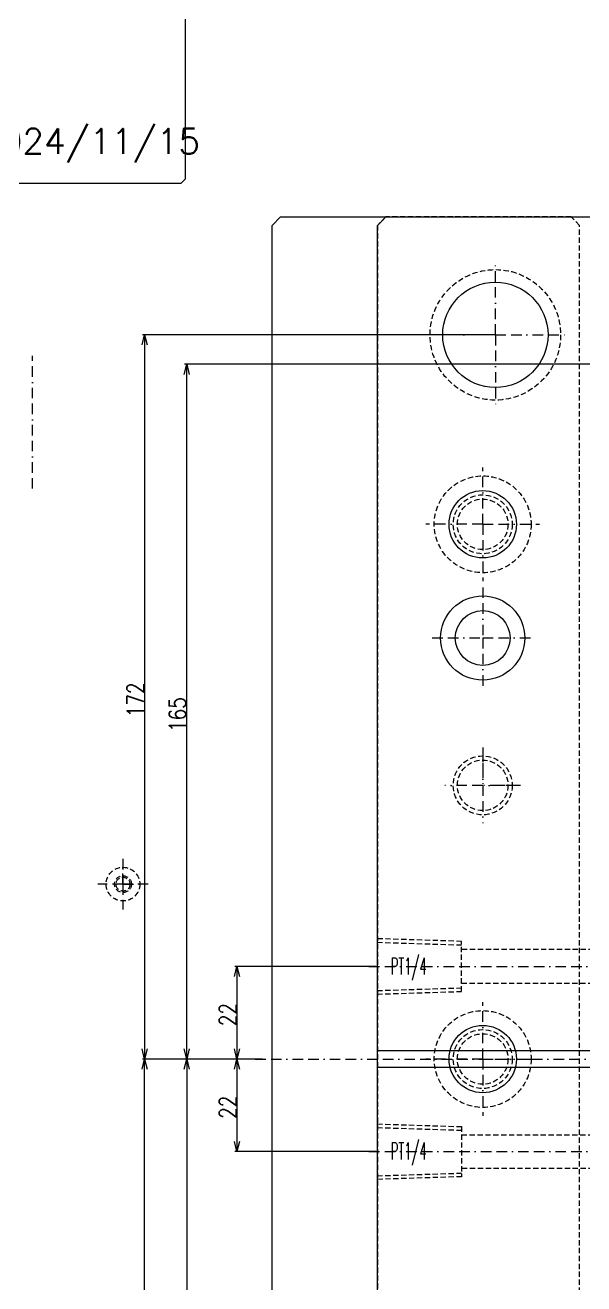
# Model space of a CAD drawing. Extents: x -430 to 437, y -440 to 538.
# Drawn here: x 7.7 to 140.3, y -244 to 54.9 of the extents above; entities that cross this region are included whole.
import ezdxf

# ---------------------------------------------------------------- set-up
doc = ezdxf.new("R2010")
doc.units = 0
doc.linetypes.add('BORDER', pattern=[8.75, 2.5, -1.25, 2.5, -1.25, 0, -1.25])
doc.linetypes.add('HIDDEN', pattern=[1.875, 1.25, -0.625])
for name, color, linetype in [('1', 7, 'CONTINUOUS'), ('11', 7, 'CONTINUOUS'), ('136', 7, 'CONTINUOUS'), ('2', 7, 'CONTINUOUS'), ('3', 7, 'CONTINUOUS'), ('5', 7, 'CONTINUOUS'), ('7', 7, 'CONTINUOUS'), ('8', 7, 'CONTINUOUS')]:
    doc.layers.add(name, color=color, linetype=linetype)
doc.styles.add('EXCESS_STANDARD', font='txt', dxfattribs={"height": 0.2, "bigfont": 'BIGFONT'})
doc.dimstyles.new('ISO-25', dxfattribs={"dimtxt": 4, "dimasz": 2.4, "dimexe": 0.18, "dimexo": 0.3, "dimgap": 0.2, "dimtad": 1, "dimtih": 1, "dimtoh": 1, "dimzin": 12, "dimcen": 0.09, "dimazin": 3, "dimtfac": 0.5, "dimtofl": 0, "dimtmove": 0, "dimatfit": 3})

# ---------------------------------------------------------------- blocks, each defined once
blk = doc.blocks.new('*D37')
at = {"layer": '1', "color": 50, "linetype": 'CONTINUOUS'}
for p, q in [((35.48, -21), (36.08, -18.6)), ((119.03, -18.6), (35.58, -18.6)), ((36.08, -18.6), (36.68, -21)), ((36.08, -18.6), (36.08, -190.6)), ((36.08, -190.6), (35.48, -188.2)), ((36.68, -188.2), (36.08, -190.6)), ((64.03, -190.6), (35.58, -190.6))]:
    blk.add_line(p, q, dxfattribs=at)
at = {"layer": '1', "color": 7, "linetype": 'CONTINUOUS', "style": 'EXCESS_STANDARD', "width": 0.8}
blk.add_text('172', height=4, rotation=90, dxfattribs=at).set_placement((35.88, -109.4))
blk = doc.blocks.new('*D38')
at = {"layer": '1', "color": 50, "linetype": 'CONTINUOUS'}
for p, q in [((35.480696, -193.001839), (36.080696, -190.601839)), ((64.031827, -190.601839), (35.580696, -190.601839)), ((36.080696, -190.601839), (36.680696, -193.001839)), ((36.080696, -360.601839), (36.080696, -190.601839)), ((36.080696, -360.601839), (35.480696, -358.201839)), ((36.680696, -358.201839), (36.080696, -360.601839)), ((119.031827, -360.601839), (35.580696, -360.601839))]:
    blk.add_line(p, q, dxfattribs=at)
at = {"layer": '1', "color": 7, "linetype": 'CONTINUOUS', "style": 'EXCESS_STANDARD', "width": 0.8}
blk.add_text('170', height=4, rotation=90, dxfattribs=at).set_placement((35.880696, -280.401839))
blk = doc.blocks.new('*D45')
at = {"layer": '1', "color": 50, "linetype": 'CONTINUOUS'}
for p, q in [((45.47, -28), (46.07, -25.6)), ((181.03, -25.6), (45.57, -25.6)), ((46.07, -25.6), (46.67, -28)), ((46.07, -190.6), (46.07, -25.6)), ((46.07, -190.6), (45.47, -188.2)), ((46.67, -188.2), (46.07, -190.6)), ((64.03, -190.6), (45.57, -190.6))]:
    blk.add_line(p, q, dxfattribs=at)
at = {"layer": '1', "color": 7, "linetype": 'CONTINUOUS', "style": 'EXCESS_STANDARD', "width": 0.8}
blk.add_text('165', height=4, rotation=90, dxfattribs=at).set_placement((45.87, -112.9))
blk = doc.blocks.new('*D46')
at = {"layer": '1', "color": 50, "linetype": 'CONTINUOUS'}
for p, q in [((45.472395, -193.001839), (46.072395, -190.601839)), ((64.031827, -190.601839), (45.572395, -190.601839)), ((46.072395, -190.601839), (46.672395, -193.001839)), ((46.072395, -190.601839), (46.072395, -355.601839)), ((46.072395, -355.601839), (45.472395, -353.201839)), ((181.031827, -355.601839), (45.572395, -355.601839)), ((46.672395, -353.201839), (46.072395, -355.601839))]:
    blk.add_line(p, q, dxfattribs=at)
at = {"layer": '1', "color": 7, "linetype": 'CONTINUOUS', "style": 'EXCESS_STANDARD', "width": 0.8}
blk.add_text('165', height=4, rotation=90, dxfattribs=at).set_placement((45.872395, -277.901839))
blk = doc.blocks.new('*D53')
at = {"layer": '1', "color": 50, "linetype": 'CONTINUOUS'}
for p, q in [((57.39, -171), (57.99, -168.6)), ((91.03, -168.6), (57.49, -168.6)), ((57.99, -168.6), (58.59, -171)), ((57.99, -168.6), (57.99, -190.6)), ((57.99, -190.6), (57.39, -188.2)), ((58.59, -188.2), (57.99, -190.6)), ((64.03, -190.6), (57.49, -190.6))]:
    blk.add_line(p, q, dxfattribs=at)
at = {"layer": '1', "color": 7, "linetype": 'CONTINUOUS', "style": 'EXCESS_STANDARD', "width": 0.8}
blk.add_text('22', height=4, rotation=90, dxfattribs=at).set_placement((57.79, -182.8))
blk = doc.blocks.new('*D54')
at = {"layer": '1', "color": 50, "linetype": 'CONTINUOUS'}
for p, q in [((57.39, -193), (57.99, -190.6)), ((64.03, -190.6), (57.49, -190.6)), ((57.99, -190.6), (58.59, -193)), ((57.99, -190.6), (57.99, -212.6)), ((57.99, -212.6), (57.39, -210.2)), ((58.59, -210.2), (57.99, -212.6)), ((91.03, -212.6), (57.49, -212.6))]:
    blk.add_line(p, q, dxfattribs=at)
at = {"layer": '1', "color": 7, "linetype": 'CONTINUOUS', "style": 'EXCESS_STANDARD', "width": 0.8}
blk.add_text('22', height=4, rotation=90, dxfattribs=at).set_placement((57.79, -204.8))

msp = doc.modelspace()

# ---------------------------------------------------------------- linework, layer by layer
at = {"layer": '1', "color": 7, "linetype": 'CONTINUOUS'}
for p, q in [((66.3318, 7.3982), (68.3318, 9.3982)), ((68.3318, 9.3982), (364.3318, 9.3982)), ((91.3318, 7.3982), (93.3318, 9.3982)), ((93.3318, 9.3982), (339.3318, 9.3982)), ((66.3318, -388.6018), (66.3318, 7.3982)), ((91.3318, -388.6018), (91.3318, 7.3982)), ((91.3318, -188.6018), (179.3318, -188.6018)), ((179.3318, -192.6018), (91.3318, -192.6018))]:
    msp.add_line(p, q, dxfattribs=at)
at = {"layer": '1', "color": 7, "linetype": 'HIDDEN'}
for p, q in [((93.3318, 9.3982), (91.3318, 7.3982)), ((137.3318, 9.3982), (93.3318, 9.3982)), ((139.3318, 7.3982), (137.3318, 9.3982)), ((91.3318, 7.3982), (91.3318, -388.6018)), ((139.3318, -388.6018), (139.3318, 7.3982))]:
    msp.add_line(p, q, dxfattribs=at)
at = {"layer": '1', "color": 141, "linetype": 'BORDER'}
for p, q in [((9.4424, -55.1056), (9.4424, -23.6018)), ((116.3318, -63.6018), (116.3318, -50.1018)), ((116.3318, -63.6018), (102.8318, -63.6018)), ((116.3318, -63.6018), (129.8318, -63.6018)), ((116.3318, -63.6018), (116.3318, -77.1018)), ((116.3318, -78.6018), (116.3318, -90.6018)), ((104.3318, -90.6018), (116.3318, -90.6018)), ((116.3318, -90.6018), (128.3318, -90.6018)), ((116.3318, -90.6018), (116.3318, -102.6018)), ((116.3318, -116.6018), (116.3318, -125.6018)), ((116.3318, -117.6018), (116.3318, -125.6018)), ((116.3318, -125.6018), (107.3318, -125.6018)), ((116.3318, -125.6018), (108.3318, -125.6018)), ((116.3318, -125.6018), (116.3318, -134.6018)), ((125.3318, -125.6018), (116.3318, -125.6018)), ((116.3318, -125.6018), (116.3318, -133.6018)), ((124.3318, -125.6018), (116.3318, -125.6018)), ((30.9349, -143.0649), (30.9349, -149.0649)), ((30.9349, -149.0649), (24.9349, -149.0649)), ((36.9349, -149.0649), (30.9349, -149.0649)), ((30.9349, -149.0649), (30.9349, -155.0649)), ((62.3318, -190.6018), (370.3318, -190.6018))]:
    msp.add_line(p, q, dxfattribs=at)
at = {"layer": '1', "color": 2, "linetype": 'HIDDEN'}
msp.add_circle((116.3318, -63.6018), 11.5, dxfattribs=at)
at = {"layer": '1', "color": 7, "linetype": 'CONTINUOUS'}
for centre, radius in [((116.3318, -63.6018), 8), ((116.3318, -90.6018), 10), ((116.3318, -90.6018), 6.5)]:
    msp.add_circle(centre, radius, dxfattribs=at)
at = {"layer": '1', "color": 7, "linetype": 'HIDDEN'}
for radius in [7, 6]:
    msp.add_circle((116.3318, -125.6018), radius, dxfattribs=at)
at = {"layer": '1', "color": 21, "linetype": 'HIDDEN'}
msp.add_circle((30.9349, -149.0649), 4, dxfattribs=at)
at = {"layer": '11', "color": 141, "linetype": 'HIDDEN'}
for p, q in [((111.3318, -162.6483), (91.3318, -162.0233)), ((91.3318, -162.8793), (111.3318, -163.5043)), ((111.3318, -174.5553), (111.3318, -162.6483)), ((172.6784, -164.6018), (111.3318, -164.6018)), ((111.3318, -172.6018), (172.6784, -172.6018)), ((91.3318, -174.3243), (111.3318, -173.6993)), ((91.3318, -175.1803), (111.3318, -174.5553)), ((91.3318, -206.0233), (111.3318, -206.6483)), ((91.3318, -206.8793), (111.3318, -207.5043)), ((111.3318, -206.6483), (111.3318, -218.5553)), ((111.3318, -208.6018), (172.6784, -208.6018)), ((91.3318, -218.3243), (111.3318, -217.6993)), ((172.6784, -216.6018), (111.3318, -216.6018)), ((111.3318, -218.5553), (91.3318, -219.1803))]:
    msp.add_line(p, q, dxfattribs=at)
at = {"layer": '11', "color": 141, "linetype": 'BORDER'}
for p, q in [((89.3318, -168.6018), (177.0818, -168.6018)), ((89.3318, -212.6018), (177.0818, -212.6018))]:
    msp.add_line(p, q, dxfattribs=at)
at = {"layer": '136', "color": 50, "linetype": 'CONTINUOUS'}
for p, q in [((45.6888, 65.432), (45.6888, 18.3611)), ((45.6888, 18.3611), (44.6888, 17.3611)), ((44.6888, 17.3611), (-29.6122, 17.3611))]:
    msp.add_line(p, q, dxfattribs=at)
at = {"layer": '2', "color": 141, "linetype": 'BORDER'}
for q in [(30.9349, -145.0649), (26.9349, -149.0649), (34.9349, -149.0649), (30.9349, -153.0649)]:
    msp.add_line((30.9349, -149.0649), q, dxfattribs=at)
at = {"layer": '2', "color": 231, "linetype": 'HIDDEN'}
msp.add_circle((30.9349, -149.0649), 2, dxfattribs=at)
at = {"layer": '2', "color": 141, "linetype": 'HIDDEN'}
msp.add_circle((30.9349, -149.0649), 1.65, dxfattribs=at)
at = {"layer": '3', "color": 141, "linetype": 'BORDER'}
for q in [(119.3318, -1.1018), (101.8318, -18.6018), (136.8318, -18.6018), (119.3318, -36.1018)]:
    msp.add_line((119.3318, -18.6018), q, dxfattribs=at)
at = {"layer": '3', "color": 2, "linetype": 'HIDDEN'}
msp.add_circle((119.3318, -18.6018), 15.5, dxfattribs=at)
at = {"layer": '3', "color": 1, "linetype": 'CONTINUOUS'}
msp.add_circle((119.3318, -18.6018), 12.5, dxfattribs=at)
at = {"layer": '3', "color": 150, "linetype": 'HIDDEN'}
msp.add_circle((116.3318, -63.6018), 7, dxfattribs=at)
at = {"layer": '3', "color": 7, "linetype": 'HIDDEN'}
msp.add_circle((116.3318, -63.6018), 6, dxfattribs=at)
at = {"layer": '5', "color": 150, "linetype": 'HIDDEN'}
msp.add_circle((116.3318, -190.6018), 7, dxfattribs=at)
at = {"layer": '5', "color": 7, "linetype": 'HIDDEN'}
msp.add_circle((116.3318, -190.6018), 6, dxfattribs=at)
at = {"layer": '7', "color": 7, "linetype": 'CONTINUOUS'}
msp.add_circle((116.3318, -190.6018), 8, dxfattribs=at)
at = {"layer": '8', "color": 141, "linetype": 'BORDER'}
for q in [(116.3318, -177.1018), (102.8318, -190.6018), (129.8318, -190.6018), (116.3318, -204.1018)]:
    msp.add_line((116.3318, -190.6018), q, dxfattribs=at)
at = {"layer": '8', "color": 2, "linetype": 'HIDDEN'}
msp.add_circle((116.3318, -190.6018), 11.5, dxfattribs=at)
at = {"layer": '8', "color": 7, "linetype": 'CONTINUOUS'}
msp.add_circle((116.3318, -190.6018), 8, dxfattribs=at)

# ---------------------------------------------------------------- texts
at = {"layer": '1', "color": 7, "linetype": 'CONTINUOUS', "style": 'EXCESS_STANDARD', "width": 0.5}
for p in [(94.5193, -170.5548), (94.5193, -214.4489)]:
    msp.add_text('PT1/4', height=4, dxfattribs=at).set_placement(p)
at = {"layer": '136', "color": 7, "linetype": 'CONTINUOUS', "style": 'EXCESS_STANDARD'}
msp.add_text('納期2024/11/15', height=6, dxfattribs=at).set_placement((-16.4299, 24.3686))

# ---------------------------------------------------------------- dimensions: what is measured, and where the dimension line sits
at = {"layer": '1'}
for base, p1, p2, angle, picture, middle in [((36.0807, -190.6018), (119.3318, -18.6018), (64.3318, -190.6018), 270, '*D37', (33.8807, -104.6018)), ((46.0724, -25.6018), (64.3318, -190.6018), (181.3318, -25.6018), 90, '*D45', (43.8724, -108.1018)), ((57.9859, -190.6018), (91.3318, -168.6018), (64.3318, -190.6018), 270, '*D53', (55.7859, -179.6018)), ((36.0807, -190.6018), (119.3318, -360.6018), (64.3318, -190.6018), 90, '*D38', (33.8807, -275.6018)), ((46.0724, -355.6018), (64.3318, -190.6018), (181.3318, -355.6018), 270, '*D46', (43.8724, -273.1018)), ((57.9859, -212.6018), (64.3318, -190.6018), (91.3318, -212.6018), 270, '*D54', (55.7859, -201.6018))]:
    dim = msp.add_linear_dim(base=base, p1=p1, p2=p2, angle=angle, dimstyle='ISO-25', override={"dimtxt": 2, "dimasz": 2.4, "dimdec": 3, "dimzin": 0, "dimtol": 0, "dimlim": 0, "dimtdec": 3, "dimtzin": 8}, dxfattribs=at)
    dim.commit()
    dim.dimension.update_dxf_attribs({"geometry": picture, "text_midpoint": middle, "dimtype": 128, "text_rotation": 90})

doc.saveas('drawing.dxf')
